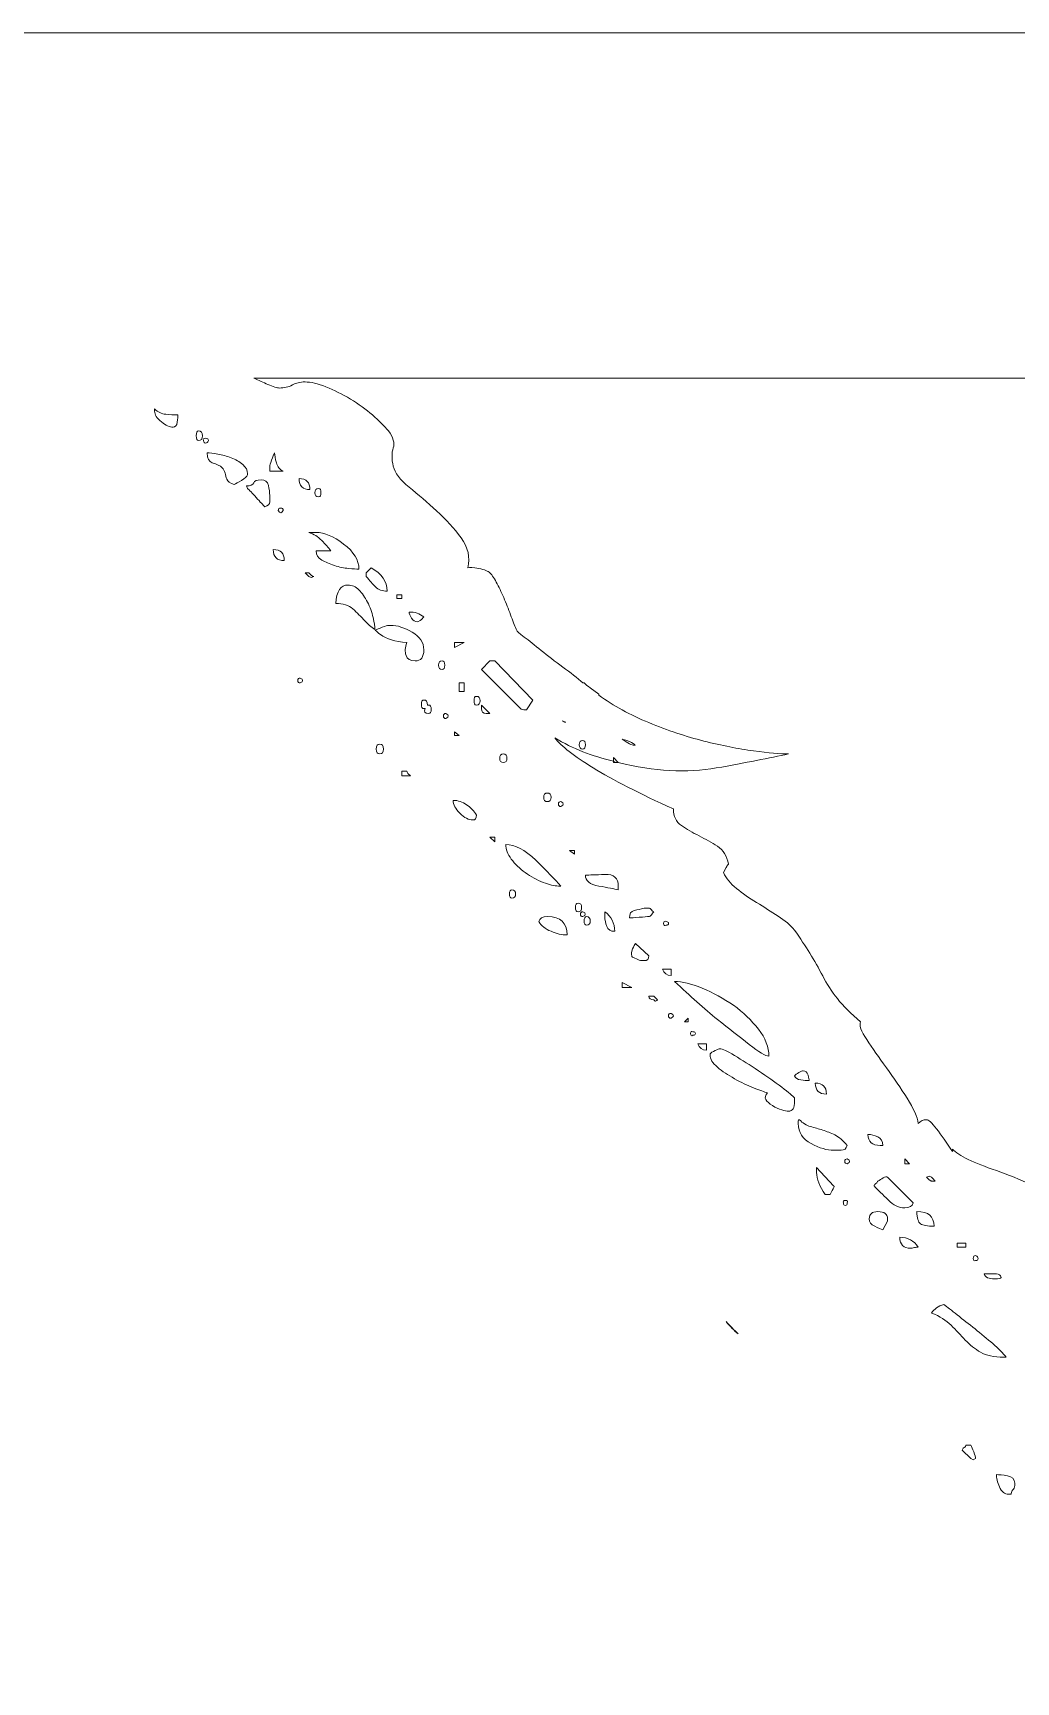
# Model space of a CAD drawing. Extents: x 915 to 2086, y -2344 to -655.
# Drawn here: x 1950.4 to 2021.1, y -773.9 to -655.3 of the extents above; entities that cross this region are included whole.
import ezdxf

# ---------------------------------------------------------------- set-up
doc = ezdxf.new("R2010")
doc.units = 0
doc.header["$MEASUREMENT"] = 0
doc.layers.add('Layer 1', color=7, linetype='Continuous')

# ---------------------------------------------------------------- blocks, each defined once
blk = doc.blocks.new('block 2')
at = {"layer": 'Layer 1', "true_color": 0xebe715}
h = blk.add_hatch(color=2, dxfattribs=at)
h.dxf.hatch_style = 2
edge = h.paths.add_edge_path()
edge.add_spline(control_points=[(1992.46, -707.78), (1992.29, -707.78), (1992.17, -707.75), (1992.11, -707.69), (1992.11, -707.69), (1992.11, -707.78), (1992.11, -707.78), (1992.11, -707.78), (1992.46, -707.78), (1992.46, -707.78)], knot_values=[0, 0, 0, 0, 1, 1, 1, 2, 2, 2, 3, 3, 3, 3], degree=3, periodic=1)
h = blk.add_hatch(color=2, dxfattribs=at)
h.dxf.hatch_style = 2
edge = h.paths.add_edge_path()
edge.add_spline(control_points=[(2001.09, -748.89), (2000.78, -748.62), (2000.51, -748.29), (2000.21, -748), (2000.51, -748.35), (2000.8, -748.66), (2001.09, -748.89)], knot_values=[0, 0, 0, 0, 1, 1, 1, 2, 2, 2, 2], degree=3, periodic=1)
at = {"layer": 'Layer 1', "lineweight": 0}
for points in [[(1976.53, -695.99), (1976.53, -695.72), (1976.88, -695.72), (1976.88, -695.99), (1976.53, -695.99)], [(1980.67, -699.51), (1980.67, -699.16), (1981.37, -699.16), (1980.67, -699.51)], [(1981.37, -702.06), (1981.37, -702.68), (1981.02, -702.68), (1981.02, -702.06), (1981.37, -702.06)], [(1981.02, -705.85), (1980.67, -705.85), (1980.67, -705.58), (1981.02, -705.85)], [(1983.57, -713.15), (1983.57, -713.5), (1983.22, -713.15), (1983.57, -713.15)], [(1989.3, -714.12), (1989.3, -714.38), (1988.94, -714.12), (1989.3, -714.12)], [(1993.43, -723.98), (1992.73, -723.98), (1992.73, -723.62), (1993.43, -723.98)], [(1997.48, -726.18), (1997.48, -726.44), (1997.22, -726.44), (1997.48, -726.18)], [(2013.06, -736.65), (2013.06, -736.3), (2013.41, -736.65), (2013.06, -736.65)], [(2016.84, -742.64), (2016.84, -742.37), (2017.46, -742.37), (2017.46, -742.64), (2016.84, -742.64)]]:
    blk.add_lwpolyline(points, dxfattribs=at)
for points, knots in [([(2085.86, -929.01), (2085.63, -928.87), (2085.41, -928.75), (2085.18, -928.61), (2085.18, -928.61), (2085.18, -716.49), (2085.18, -716.49), (2085.18, -682.75), (2057.73, -655.31), (2024, -655.31), (2024, -655.31), (976.9, -655.31), (976.9, -655.31), (943.16, -655.31), (915.72, -682.75), (915.72, -716.49), (915.72, -716.49), (915.72, -928.61), (915.72, -928.61), (915.49, -928.75), (915.27, -928.87), (915.04, -929.01), (915.04, -929.01), (915.28, -929.05), (915.72, -929.14), (915.72, -929.14), (915.72, -2282.96), (915.72, -2282.96), (915.72, -2316.7), (943.16, -2344.14), (976.9, -2344.14), (976.9, -2344.14), (2024, -2344.14), (2024, -2344.14), (2057.73, -2344.14), (2085.18, -2316.7), (2085.18, -2282.96), (2085.18, -2282.96), (2085.18, -929.14), (2085.18, -929.14), (2085.62, -929.05), (2085.86, -929.01), (2085.86, -929.01)], [0, 0, 0, 0, 1, 1, 1, 2, 2, 2, 3, 3, 3, 4, 4, 4, 5, 5, 5, 6, 6, 6, 7, 7, 7, 8, 8, 8, 9, 9, 9, 10, 10, 10, 11, 11, 11, 12, 12, 12, 13, 13, 13, 14, 14, 14, 14]), ([(2036.47, -682.38), (2036.41, -682.59), (2036.41, -682.75), (2036.47, -682.87), (2036.71, -683.46), (2037.04, -683.93), (2037.48, -684.28), (2037.92, -684.63), (2038.44, -684.69), (2039.02, -684.46), (2039.32, -684.34), (2039.54, -684.21), (2039.68, -684.06), (2039.75, -684), (2039.89, -683.94), (2039.98, -683.88), (2042.19, -684.97), (2044.28, -686.27), (2046.21, -687.77), (2046.37, -688.27), (2046.52, -688.78), (2046.64, -689.3), (2046.78, -689.94), (2046.89, -690.59), (2046.95, -691.24), (2047, -691.88), (2047.03, -692.41), (2047.03, -692.82), (2047.03, -693.29), (2046.92, -693.67), (2046.68, -693.96), (2046.45, -694.26), (2046.33, -694.7), (2046.33, -695.29), (2046.33, -696.11), (2046.49, -696.88), (2046.81, -697.62), (2047.14, -698.35), (2047.3, -699.07), (2047.3, -699.77), (2047.3, -700.24), (2047.24, -700.65), (2047.12, -701.01), (2047, -701.36), (2046.95, -701.77), (2046.95, -702.24), (2046.95, -702.24), (2046.95, -702.86), (2046.95, -702.86), (2046.95, -703.03), (2046.98, -703.18), (2047.03, -703.29), (2047.03, -703.35), (2047.09, -703.51), (2047.21, -703.78), (2047.33, -704.04), (2047.36, -704.21), (2047.3, -704.26), (2047.3, -704.32), (2047.21, -704.38), (2047.03, -704.44), (2046.86, -704.5), (2046.74, -704.56), (2046.68, -704.62), (2046.62, -704.67), (2046.55, -704.78), (2046.46, -704.92), (2046.37, -705.07), (2046.33, -705.17), (2046.33, -705.23), (2046.33, -705.64), (2046.39, -705.92), (2046.51, -706.07), (2046.62, -706.21), (2046.74, -706.33), (2046.86, -706.42), (2046.98, -706.51), (2047.09, -706.58), (2047.21, -706.64), (2047.33, -706.7), (2047.39, -706.84), (2047.39, -707.08), (2047.39, -707.14), (2047.37, -707.17), (2047.34, -707.17), (2047.31, -707.17), (2047.3, -707.2), (2047.3, -707.25), (2047.3, -707.25), (2047.3, -707.43), (2047.3, -707.43), (2047.3, -707.43), (2047.12, -707.78), (2047.12, -707.78), (2047.06, -707.9), (2047.03, -707.99), (2047.03, -708.05), (2047.03, -708.16), (2047.08, -708.44), (2047.17, -708.88), (2047.25, -709.32), (2047.3, -709.57), (2047.3, -709.63), (2047.3, -709.69), (2047.25, -709.81), (2047.17, -709.98), (2047.08, -710.16), (2047.03, -710.28), (2047.03, -710.34), (2047.03, -710.34), (2047.03, -710.6), (2047.03, -710.6), (2047.03, -710.72), (2047.06, -710.83), (2047.12, -710.95), (2047.18, -711.07), (2047.24, -711.16), (2047.3, -711.21), (2047.41, -711.51), (2047.5, -711.93), (2047.56, -712.49), (2047.62, -713.05), (2047.65, -713.39), (2047.65, -713.5), (2047.65, -713.56), (2047.55, -713.75), (2047.34, -714.08), (2047.14, -714.4), (2047.03, -714.62), (2047.03, -714.74), (2047.03, -714.8), (2047.08, -714.9), (2047.17, -715.05), (2047.25, -715.19), (2047.3, -715.3), (2047.3, -715.35), (2047.3, -715.35), (2047.3, -715.53), (2047.3, -715.53), (2047.3, -715.53), (2047.39, -715.71), (2047.39, -715.71), (2047.39, -716.11), (2047.21, -716.43), (2046.86, -716.63), (2046.51, -716.83), (2046.33, -717.17), (2046.33, -717.64), (2046.33, -717.82), (2046.43, -718.14), (2046.64, -718.61), (2046.84, -719.08), (2047.12, -719.62), (2047.47, -720.24), (2047.83, -720.85), (2048.22, -721.5), (2048.66, -722.17), (2049.1, -722.85), (2049.53, -723.54), (2049.94, -724.24), (2049.94, -724.24), (2049.76, -724.07), (2049.76, -724.07), (2048.41, -723.01), (2047.21, -721.63), (2046.15, -719.93), (2045.1, -718.23), (2044.22, -716.44), (2043.51, -714.56), (2042.81, -712.68), (2042.32, -710.82), (2042.06, -708.97), (2041.8, -707.12), (2041.81, -705.49), (2042.1, -704.09), (2041.75, -705.38), (2041.58, -706.98), (2041.58, -708.88), (2041.58, -710.79), (2041.75, -712.82), (2042.1, -714.96), (2042.46, -717.1), (2043, -719.29), (2043.73, -721.51), (2044.47, -723.74), (2045.39, -725.86), (2046.51, -727.85), (2046.62, -728.15), (2046.74, -728.41), (2046.86, -728.64), (2046.98, -728.88), (2047.03, -729.11), (2047.03, -729.35), (2047.03, -729.41), (2046.98, -729.57), (2046.86, -729.83), (2046.74, -730.09), (2046.68, -730.26), (2046.68, -730.32), (2046.68, -730.32), (2046.68, -730.58), (2046.68, -730.58), (2046.68, -730.58), (2047.3, -731.19), (2047.3, -731.19), (2047.3, -731.19), (2047.3, -731.55), (2047.3, -731.55), (2047.3, -731.67), (2047.21, -731.99), (2047.03, -732.52), (2046.86, -733.04), (2046.74, -733.37), (2046.68, -733.48), (2046.68, -733.48), (2046.68, -733.57), (2046.68, -733.57), (2046.68, -733.98), (2046.74, -734.37), (2046.86, -734.71), (2046.98, -735.07), (2047.03, -735.45), (2047.03, -735.86), (2047.03, -736.27), (2047.03, -736.85), (2047.03, -737.58), (2047.03, -738.31), (2046.8, -738.74), (2046.33, -738.85), (2046.33, -738.85), (2046.33, -740.26), (2046.33, -740.26), (2046.33, -740.67), (2046.33, -741.1), (2046.33, -741.54), (2046.33, -741.98), (2046.56, -742.34), (2047.03, -742.64), (2046.74, -742.7), (2046.61, -742.92), (2046.64, -743.3), (2046.67, -743.68), (2046.68, -743.9), (2046.68, -743.96), (2047.21, -744.49), (2047.69, -745.25), (2048.13, -746.25), (2048.57, -747.24), (2049, -748.24), (2049.41, -749.24), (2049.82, -750.24), (2050.17, -751.12), (2050.47, -751.88), (2050.76, -752.64), (2051.02, -753.08), (2051.26, -753.2), (2051.14, -753.32), (2050.91, -753.26), (2050.55, -753.03), (2049.97, -751.26), (2049.22, -749.75), (2048.31, -748.49), (2047.4, -747.23), (2046.45, -746.13), (2045.45, -745.19), (2044.45, -744.25), (2043.45, -743.46), (2042.46, -742.81), (2041.46, -742.17), (2040.58, -741.61), (2039.82, -741.14), (2040.23, -741.61), (2040.8, -742.32), (2041.53, -743.25), (2042.27, -744.19), (2042.99, -745.28), (2043.69, -746.51), (2044.39, -747.74), (2045.02, -749.05), (2045.58, -750.43), (2046.14, -751.8), (2046.51, -753.17), (2046.68, -754.52), (2046.45, -755.05), (2046.23, -755.58), (2046.02, -756.1), (2045.81, -756.63), (2045.71, -757.13), (2045.71, -757.6), (2045.71, -758.42), (2045.87, -759.23), (2046.2, -760.02), (2046.52, -760.81), (2046.68, -761.65), (2046.68, -762.53), (2046.68, -762.53), (2046.68, -763.59), (2046.68, -763.59), (2046.21, -763.82), (2045.98, -764.14), (2045.98, -764.55), (2045.98, -764.91), (2046.1, -765.16), (2046.33, -765.3), (2046.56, -765.45), (2046.68, -765.76), (2046.68, -766.22), (2046.68, -766.46), (2046.68, -766.86), (2046.68, -767.41), (2046.68, -767.97), (2046.67, -768.55), (2046.64, -769.13), (2046.61, -769.72), (2046.51, -770.23), (2046.33, -770.67), (2046.15, -771.11), (2045.89, -771.33), (2045.54, -771.33), (2045.54, -771.33), (2045.36, -771.33), (2045.36, -771.33), (2045.36, -771.33), (2045.19, -771.33), (2045.19, -771.33), (2045.13, -771.33), (2045.1, -771.3), (2045.1, -771.24), (2045.1, -771.24), (2043.16, -769.31), (2043.16, -769.31), (2043.04, -769.19), (2042.9, -768.85), (2042.72, -768.3), (2042.55, -767.74), (2042.4, -767.43), (2042.28, -767.37), (2041.87, -767.31), (2041.52, -767.05), (2041.22, -766.58), (2040.93, -766.11), (2040.68, -765.64), (2040.48, -765.17), (2040.27, -764.7), (2040.08, -764.26), (2039.9, -763.85), (2039.73, -763.44), (2039.55, -763.23), (2039.38, -763.23), (2039.02, -763.23), (2038.61, -763.35), (2038.14, -763.59), (2038.14, -763.59), (2038.06, -763.32), (2038.06, -763.32), (2038.06, -762.97), (2038.17, -762.79), (2038.41, -762.79), (2038.64, -762.79), (2038.76, -762.65), (2038.76, -762.35), (2038.76, -762), (2038.57, -761.58), (2038.19, -761.08), (2037.81, -760.58), (2037.38, -760.08), (2036.91, -759.58), (2036.44, -759.08), (2035.96, -758.61), (2035.46, -758.17), (2034.96, -757.73), (2034.59, -757.42), (2034.36, -757.25), (2034.24, -757.19), (2034.02, -757.23), (2033.7, -757.38), (2033.38, -757.53), (2033.16, -757.6), (2033.04, -757.6), (2033.04, -757.07), (2032.89, -756.59), (2032.6, -756.15), (2032.31, -755.71), (2031.98, -755.28), (2031.63, -754.87), (2031.28, -754.46), (2030.96, -754.02), (2030.66, -753.55), (2030.37, -753.08), (2030.22, -752.52), (2030.22, -751.88), (2030.22, -751.88), (2028.9, -751.53), (2028.9, -751.53), (2028.9, -751.53), (2029.87, -750.91), (2029.87, -750.91), (2029.87, -750.68), (2029.75, -750.56), (2029.52, -750.56), (2029.46, -750.62), (2029.37, -750.68), (2029.25, -750.74), (2029.25, -750.74), (2028.9, -750.91), (2028.9, -750.91), (2028.9, -750.91), (2028.46, -750.91), (2028.46, -750.91), (2028.34, -750.91), (2028.16, -750.82), (2027.89, -750.65), (2027.63, -750.47), (2027.36, -750.28), (2027.1, -750.08), (2026.83, -749.87), (2026.6, -749.65), (2026.39, -749.41), (2026.19, -749.18), (2026.09, -749), (2026.09, -748.89), (2026.09, -748.6), (2026.19, -748.3), (2026.39, -748.01), (2026.6, -747.71), (2026.7, -747.36), (2026.7, -746.95), (2026.7, -745.25), (2025.76, -744.46), (2023.88, -744.57), (2023.88, -744.57), (2023.88, -743.61), (2023.88, -743.61), (2023.88, -743.55), (2023.71, -743.36), (2023.36, -743.03), (2023.01, -742.71), (2022.68, -742.4), (2022.39, -742.11), (2023.33, -742.34), (2024.37, -742.68), (2025.51, -743.12), (2026.66, -743.56), (2027.83, -744.21), (2029.04, -745.06), (2030.24, -745.91), (2031.47, -746.98), (2032.73, -748.27), (2033.99, -749.56), (2035.24, -751.18), (2036.47, -753.11), (2035.12, -749.65), (2033.41, -746.86), (2031.32, -744.75), (2029.24, -742.64), (2027.19, -740.98), (2025.16, -739.78), (2023.14, -738.57), (2021.3, -737.7), (2019.66, -737.14), (2018.02, -736.58), (2016.96, -736.07), (2016.49, -735.6), (2016.49, -735.6), (2016.49, -735.77), (2016.49, -735.77), (2016.08, -735.13), (2015.7, -734.58), (2015.35, -734.14), (2015, -733.7), (2014.76, -733.48), (2014.64, -733.48), (2014.41, -733.48), (2014.2, -733.57), (2014.03, -733.75), (2013.97, -733.28), (2013.71, -732.68), (2013.24, -731.94), (2012.77, -731.21), (2012.27, -730.48), (2011.74, -729.74), (2011.21, -729.01), (2010.74, -728.33), (2010.33, -727.72), (2009.92, -727.1), (2009.77, -726.68), (2009.89, -726.44), (2009.19, -725.86), (2008.63, -725.3), (2008.22, -724.77), (2007.81, -724.24), (2007.45, -723.7), (2007.16, -723.14), (2006.87, -722.58), (2006.56, -722.04), (2006.24, -721.51), (2005.91, -720.99), (2005.55, -720.43), (2005.14, -719.84), (2004.84, -719.49), (2004.45, -719.15), (2003.95, -718.83), (2003.45, -718.51), (2002.94, -718.19), (2002.41, -717.86), (2001.88, -717.54), (2001.4, -717.2), (2000.96, -716.85), (2000.52, -716.5), (2000.21, -716.11), (2000.03, -715.71), (2000.03, -715.71), (2000.21, -715.35), (2000.21, -715.35), (2000.27, -715.24), (2000.33, -715.15), (2000.39, -715.09), (2000.27, -714.5), (2000, -714.08), (1999.59, -713.81), (1999.18, -713.55), (1998.74, -713.3), (1998.27, -713.06), (1997.8, -712.83), (1997.38, -712.58), (1997, -712.32), (1996.61, -712.05), (1996.42, -711.66), (1996.42, -711.13), (1993.96, -710.01), (1992.04, -709.03), (1990.66, -708.18), (1989.28, -707.33), (1988.36, -706.61), (1987.89, -706.02), (1989.18, -706.78), (1990.58, -707.34), (1992.11, -707.69), (1992.11, -707.69), (1992.11, -707.43), (1992.11, -707.43), (1992.11, -707.43), (1992.46, -707.78), (1992.46, -707.78), (1995.05, -708.43), (1997.39, -708.56), (1999.51, -708.18), (2001.62, -707.8), (2003.35, -707.46), (2004.7, -707.17), (2004.11, -707.17), (2003.27, -707.09), (2002.19, -706.95), (2001.1, -706.8), (1999.91, -706.57), (1998.62, -706.24), (1997.33, -705.92), (1996.01, -705.48), (1994.66, -704.92), (1993.31, -704.36), (1992.11, -703.71), (1991.06, -702.94), (1991.06, -702.94), (1991.06, -702.86), (1991.06, -702.86), (1991.06, -702.86), (1990.43, -702.42), (1990.43, -702.42), (1990.3, -702.3), (1990.09, -702.18), (1990, -702.06), (1990, -702.06), (1989.91, -702.06), (1989.91, -702.06), (1989.5, -701.71), (1989.02, -701.33), (1988.46, -700.92), (1987.9, -700.51), (1987.39, -700.11), (1986.92, -699.73), (1986.45, -699.35), (1986.04, -699.02), (1985.69, -698.76), (1985.33, -698.5), (1985.16, -698.34), (1985.16, -698.28), (1985.04, -698.04), (1984.91, -697.72), (1984.76, -697.31), (1984.61, -696.9), (1984.45, -696.49), (1984.28, -696.08), (1984.1, -695.67), (1983.93, -695.29), (1983.75, -694.93), (1983.57, -694.58), (1983.4, -694.32), (1983.22, -694.14), (1983.1, -694.02), (1982.84, -693.92), (1982.43, -693.83), (1982.02, -693.74), (1981.75, -693.73), (1981.64, -693.79), (1981.81, -693.03), (1981.65, -692.31), (1981.15, -691.63), (1980.65, -690.96), (1980.07, -690.31), (1979.39, -689.69), (1978.72, -689.08), (1978.06, -688.51), (1977.41, -687.98), (1976.77, -687.45), (1976.39, -686.95), (1976.27, -686.48), (1976.15, -685.96), (1976.15, -685.51), (1976.27, -685.16), (1976.39, -684.81), (1976.27, -684.4), (1975.92, -683.93), (1975.62, -683.58), (1975.24, -683.2), (1974.77, -682.78), (1974.3, -682.38), (1973.77, -681.99), (1973.19, -681.64), (1972.6, -681.29), (1972.01, -681), (1971.43, -680.76), (1970.84, -680.53), (1970.34, -680.41), (1969.93, -680.41), (1969.58, -680.41), (1969.27, -680.48), (1969.01, -680.63), (1968.74, -680.78), (1968.43, -680.85), (1968.08, -680.85), (1967.91, -680.85), (1967.63, -680.76), (1967.25, -680.59), (1966.94, -680.45), (1966.59, -680.29), (1966.24, -680.13), (1966.24, -680.13), (2024, -680.13), (2024, -680.13), (2028.38, -680.13), (2032.57, -680.95), (2036.47, -682.38)], [0, 0, 0, 0, 1, 1, 1, 2, 2, 2, 3, 3, 3, 4, 4, 4, 5, 5, 5, 6, 6, 6, 7, 7, 7, 8, 8, 8, 9, 9, 9, 10, 10, 10, 11, 11, 11, 12, 12, 12, 13, 13, 13, 14, 14, 14, 15, 15, 15, 16, 16, 16, 17, 17, 17, 18, 18, 18, 19, 19, 19, 20, 20, 20, 21, 21, 21, 22, 22, 22, 23, 23, 23, 24, 24, 24, 25, 25, 25, 26, 26, 26, 27, 27, 27, 28, 28, 28, 29, 29, 29, 30, 30, 30, 31, 31, 31, 32, 32, 32, 33, 33, 33, 34, 34, 34, 35, 35, 35, 36, 36, 36, 37, 37, 37, 38, 38, 38, 39, 39, 39, 40, 40, 40, 41, 41, 41, 42, 42, 42, 43, 43, 43, 44, 44, 44, 45, 45, 45, 46, 46, 46, 47, 47, 47, 48, 48, 48, 49, 49, 49, 50, 50, 50, 51, 51, 51, 52, 52, 52, 53, 53, 53, 54, 54, 54, 55, 55, 55, 56, 56, 56, 57, 57, 57, 58, 58, 58, 59, 59, 59, 60, 60, 60, 61, 61, 61, 62, 62, 62, 63, 63, 63, 64, 64, 64, 65, 65, 65, 66, 66, 66, 67, 67, 67, 68, 68, 68, 69, 69, 69, 70, 70, 70, 71, 71, 71, 72, 72, 72, 73, 73, 73, 74, 74, 74, 75, 75, 75, 76, 76, 76, 77, 77, 77, 78, 78, 78, 79, 79, 79, 80, 80, 80, 81, 81, 81, 82, 82, 82, 83, 83, 83, 84, 84, 84, 85, 85, 85, 86, 86, 86, 87, 87, 87, 88, 88, 88, 89, 89, 89, 90, 90, 90, 91, 91, 91, 92, 92, 92, 93, 93, 93, 94, 94, 94, 95, 95, 95, 96, 96, 96, 97, 97, 97, 98, 98, 98, 99, 99, 99, 100, 100, 100, 101, 101, 101, 102, 102, 102, 103, 103, 103, 104, 104, 104, 105, 105, 105, 106, 106, 106, 107, 107, 107, 108, 108, 108, 109, 109, 109, 110, 110, 110, 111, 111, 111, 112, 112, 112, 113, 113, 113, 114, 114, 114, 115, 115, 115, 116, 116, 116, 117, 117, 117, 118, 118, 118, 119, 119, 119, 120, 120, 120, 121, 121, 121, 122, 122, 122, 123, 123, 123, 124, 124, 124, 125, 125, 125, 126, 126, 126, 127, 127, 127, 128, 128, 128, 129, 129, 129, 130, 130, 130, 131, 131, 131, 132, 132, 132, 133, 133, 133, 134, 134, 134, 135, 135, 135, 136, 136, 136, 137, 137, 137, 138, 138, 138, 139, 139, 139, 140, 140, 140, 141, 141, 141, 142, 142, 142, 143, 143, 143, 144, 144, 144, 145, 145, 145, 146, 146, 146, 147, 147, 147, 148, 148, 148, 149, 149, 149, 150, 150, 150, 151, 151, 151, 152, 152, 152, 153, 153, 153, 154, 154, 154, 155, 155, 155, 156, 156, 156, 157, 157, 157, 158, 158, 158, 159, 159, 159, 160, 160, 160, 161, 161, 161, 162, 162, 162, 163, 163, 163, 164, 164, 164, 165, 165, 165, 166, 166, 166, 167, 167, 167, 168, 168, 168, 169, 169, 169, 170, 170, 170, 171, 171, 171, 172, 172, 172, 173, 173, 173, 174, 174, 174, 175, 175, 175, 176, 176, 176, 177, 177, 177, 178, 178, 178, 179, 179, 179, 180, 180, 180, 181, 181, 181, 182, 182, 182, 183, 183, 183, 184, 184, 184, 185, 185, 185, 186, 186, 186, 187, 187, 187, 188, 188, 188, 189, 189, 189, 190, 190, 190, 191, 191, 191, 192, 192, 192, 193, 193, 193, 194, 194, 194, 195, 195, 195, 196, 196, 196, 197, 197, 197, 198, 198, 198, 199, 199, 199, 200, 200, 200, 201, 201, 201, 202, 202, 202, 203, 203, 203, 204, 204, 204, 205, 205, 205, 206, 206, 206, 207, 207, 207, 208, 208, 208, 209, 209, 209, 210, 210, 210, 211, 211, 211, 212, 212, 212, 213, 213, 213, 214, 214, 214, 215, 215, 215, 216, 216, 216, 217, 217, 217, 217]), ([(1960.78, -682.78), (1960.78, -682.9), (1960.76, -683.08), (1960.73, -683.31), (1960.7, -683.55), (1960.6, -683.67), (1960.43, -683.67), (1960.19, -683.67), (1959.91, -683.54), (1959.59, -683.27), (1959.27, -683.01), (1959.1, -682.76), (1959.1, -682.52), (1959.1, -682.52), (1959.1, -682.35), (1959.1, -682.35), (1959.34, -682.58), (1959.6, -682.71), (1959.9, -682.74), (1960.19, -682.77), (1960.48, -682.78), (1960.78, -682.78)], [0, 0, 0, 0, 1, 1, 1, 2, 2, 2, 3, 3, 3, 4, 4, 4, 5, 5, 5, 6, 6, 6, 7, 7, 7, 7]), ([(1962.54, -684.28), (1962.54, -684.52), (1962.45, -684.63), (1962.27, -684.63), (1962.16, -684.63), (1962.1, -684.52), (1962.1, -684.28), (1962.1, -684.05), (1962.16, -683.93), (1962.27, -683.93), (1962.45, -683.93), (1962.54, -684.05), (1962.54, -684.28)], [0, 0, 0, 0, 1, 1, 1, 2, 2, 2, 3, 3, 3, 4, 4, 4, 4]), ([(1962.76, -684.46), (1962.9, -684.46), (1962.98, -684.52), (1962.98, -684.63), (1962.92, -684.75), (1962.85, -684.81), (1962.76, -684.81), (1962.67, -684.81), (1962.63, -684.75), (1962.63, -684.63), (1962.57, -684.52), (1962.61, -684.46), (1962.76, -684.46)], [0, 0, 0, 0, 1, 1, 1, 2, 2, 2, 3, 3, 3, 4, 4, 4, 4]), ([(1963.64, -685.6), (1963.96, -685.66), (1964.28, -685.75), (1964.61, -685.87), (1964.93, -685.98), (1965.21, -686.15), (1965.44, -686.35), (1965.68, -686.56), (1965.79, -686.78), (1965.79, -687.01), (1965.79, -687.01), (1965.79, -687.1), (1965.79, -687.1), (1965.73, -687.22), (1965.59, -687.35), (1965.35, -687.49), (1965.12, -687.64), (1964.94, -687.74), (1964.83, -687.8), (1964.53, -687.69), (1964.36, -687.55), (1964.3, -687.41), (1964.24, -687.26), (1964.19, -687.11), (1964.17, -686.97), (1964.14, -686.82), (1964.06, -686.69), (1963.95, -686.57), (1963.83, -686.45), (1963.59, -686.34), (1963.24, -686.22), (1963.01, -686.16), (1962.89, -685.93), (1962.89, -685.51), (1963.07, -685.51), (1963.31, -685.55), (1963.64, -685.6)], [0, 0, 0, 0, 1, 1, 1, 2, 2, 2, 3, 3, 3, 4, 4, 4, 5, 5, 5, 6, 6, 6, 7, 7, 7, 8, 8, 8, 9, 9, 9, 10, 10, 10, 11, 11, 11, 12, 12, 12, 12]), ([(1967.38, -686.83), (1967.38, -686.83), (1967.38, -686.48), (1967.38, -686.48), (1967.38, -686.42), (1967.42, -686.28), (1967.51, -686.04), (1967.6, -685.81), (1967.67, -685.63), (1967.73, -685.51), (1967.73, -685.69), (1967.78, -685.93), (1967.86, -686.22), (1967.95, -686.51), (1968.11, -686.72), (1968.35, -686.83), (1968.35, -686.83), (1967.38, -686.83), (1967.38, -686.83)], [0, 0, 0, 0, 1, 1, 1, 2, 2, 2, 3, 3, 3, 4, 4, 4, 5, 5, 5, 6, 6, 6, 6]), ([(1966.23, -687.67), (1966.29, -687.53), (1966.47, -687.45), (1966.76, -687.45), (1967.06, -687.45), (1967.23, -687.58), (1967.29, -687.85), (1967.35, -688.11), (1967.38, -688.36), (1967.38, -688.59), (1967.38, -688.71), (1967.38, -688.86), (1967.38, -689.04), (1967.38, -689.21), (1967.26, -689.33), (1967.03, -689.39), (1966.91, -689.27), (1966.7, -689.05), (1966.41, -688.73), (1966.12, -688.41), (1965.91, -688.18), (1965.79, -688.07), (1965.79, -688.07), (1965.71, -687.89), (1965.71, -687.89), (1966, -687.89), (1966.18, -687.82), (1966.23, -687.67)], [0, 0, 0, 0, 1, 1, 1, 2, 2, 2, 3, 3, 3, 4, 4, 4, 5, 5, 5, 6, 6, 6, 7, 7, 7, 8, 8, 8, 9, 9, 9, 9]), ([(1969.49, -687.36), (1970.02, -687.36), (1970.28, -687.63), (1970.28, -688.16), (1969.76, -688.16), (1969.49, -687.89), (1969.49, -687.36)], [0, 0, 0, 0, 1, 1, 1, 2, 2, 2, 2]), ([(1970.64, -688.38), (1970.64, -688.17), (1970.72, -688.07), (1970.9, -688.07), (1971.02, -688.07), (1971.07, -688.17), (1971.07, -688.38), (1971.07, -688.58), (1971.02, -688.68), (1970.9, -688.68), (1970.72, -688.68), (1970.64, -688.58), (1970.64, -688.38)], [0, 0, 0, 0, 1, 1, 1, 2, 2, 2, 3, 3, 3, 4, 4, 4, 4]), ([(1968.35, -689.65), (1968.23, -689.89), (1968.11, -689.89), (1968, -689.65), (1968, -689.54), (1968.05, -689.48), (1968.17, -689.48), (1968.29, -689.48), (1968.35, -689.54), (1968.35, -689.65)], [0, 0, 0, 0, 1, 1, 1, 2, 2, 2, 3, 3, 3, 3]), ([(1971.12, -691.81), (1970.85, -691.54), (1970.55, -691.35), (1970.19, -691.24), (1970.19, -691.24), (1970.72, -691.24), (1970.72, -691.24), (1971.31, -691.24), (1971.97, -691.51), (1972.7, -692.07), (1973.44, -692.63), (1973.8, -693.23), (1973.8, -693.87), (1973.63, -693.87), (1973.38, -693.86), (1973.06, -693.83), (1972.73, -693.8), (1972.4, -693.73), (1972.04, -693.61), (1971.69, -693.49), (1971.38, -693.36), (1971.12, -693.22), (1970.85, -693.07), (1970.72, -692.85), (1970.72, -692.56), (1970.72, -692.56), (1971.78, -692.56), (1971.78, -692.56), (1971.6, -692.32), (1971.38, -692.07), (1971.12, -691.81)], [0, 0, 0, 0, 1, 1, 1, 2, 2, 2, 3, 3, 3, 4, 4, 4, 5, 5, 5, 6, 6, 6, 7, 7, 7, 8, 8, 8, 9, 9, 9, 10, 10, 10, 10]), ([(1968.43, -693.26), (1967.91, -693.26), (1967.64, -693), (1967.64, -692.47), (1968.17, -692.47), (1968.43, -692.73), (1968.43, -693.26)], [0, 0, 0, 0, 1, 1, 1, 2, 2, 2, 2]), ([(1974.33, -694.4), (1974.33, -694.4), (1974.33, -694.14), (1974.33, -694.14), (1974.33, -694.14), (1974.68, -693.79), (1974.68, -693.79), (1975.45, -694.2), (1975.83, -694.76), (1975.83, -695.46), (1975.48, -695.46), (1975.2, -695.36), (1974.99, -695.15), (1974.79, -694.95), (1974.56, -694.7), (1974.33, -694.4)], [0, 0, 0, 0, 1, 1, 1, 2, 2, 2, 3, 3, 3, 4, 4, 4, 5, 5, 5, 5]), ([(1970.19, -694.14), (1970.19, -694.14), (1970.37, -694.32), (1970.37, -694.32), (1970.43, -694.38), (1970.49, -694.4), (1970.55, -694.4), (1970.55, -694.4), (1970.37, -694.49), (1970.37, -694.49), (1970.37, -694.49), (1970.19, -694.4), (1970.19, -694.4), (1970.19, -694.4), (1969.93, -694.14), (1969.93, -694.14), (1969.93, -694.14), (1970.19, -694.14), (1970.19, -694.14)], [0, 0, 0, 0, 1, 1, 1, 2, 2, 2, 3, 3, 3, 4, 4, 4, 5, 5, 5, 6, 6, 6, 6]), ([(1973.01, -695.02), (1973.3, -695.02), (1973.57, -695.14), (1973.8, -695.37), (1974.04, -695.61), (1974.24, -695.9), (1974.42, -696.25), (1974.6, -696.6), (1974.73, -696.97), (1974.82, -697.35), (1974.9, -697.72), (1974.94, -698), (1974.94, -698.23), (1974.7, -698.03), (1974.43, -697.82), (1974.24, -697.62), (1973.95, -697.3), (1973.66, -697), (1973.36, -696.74), (1973.07, -696.47), (1972.66, -696.34), (1972.13, -696.34), (1972.19, -695.46), (1972.48, -695.02), (1973.01, -695.02)], [0, 0, 0, 0, 1, 1, 1, 2, 2, 2, 3, 3, 3, 4, 4, 4, 5, 5, 5, 6, 6, 6, 7, 7, 7, 8, 8, 8, 8]), ([(1977.41, -696.96), (1977.82, -696.96), (1978.17, -697.07), (1978.47, -697.31), (1978.47, -697.31), (1978.29, -697.49), (1978.29, -697.49), (1978.29, -697.49), (1978.21, -697.57), (1978.21, -697.57), (1978.21, -697.57), (1978.03, -697.66), (1978.03, -697.66), (1977.85, -697.66), (1977.7, -697.57), (1977.59, -697.4), (1977.47, -697.22), (1977.41, -697.07), (1977.41, -696.96)], [0, 0, 0, 0, 1, 1, 1, 2, 2, 2, 3, 3, 3, 4, 4, 4, 5, 5, 5, 6, 6, 6, 6]), ([(1977.19, -700.08), (1977.1, -699.82), (1977.12, -699.51), (1977.24, -699.16), (1976.41, -699.1), (1975.78, -698.91), (1975.34, -698.58), (1975.2, -698.48), (1975.11, -698.37), (1974.98, -698.26), (1975.1, -698.21), (1975.26, -698.14), (1975.48, -698.06), (1975.71, -697.97), (1975.86, -697.92), (1975.92, -697.92), (1975.92, -697.92), (1976.09, -697.92), (1976.09, -697.92), (1976.56, -697.92), (1977.07, -698.09), (1977.63, -698.41), (1978.19, -698.73), (1978.47, -699.16), (1978.47, -699.68), (1978.47, -700.21), (1978.26, -700.48), (1977.85, -700.48), (1977.5, -700.48), (1977.28, -700.34), (1977.19, -700.08)], [0, 0, 0, 0, 1, 1, 1, 2, 2, 2, 3, 3, 3, 4, 4, 4, 5, 5, 5, 6, 6, 6, 7, 7, 7, 8, 8, 8, 9, 9, 9, 10, 10, 10, 10]), ([(1979.79, -701.1), (1979.61, -701.1), (1979.52, -700.99), (1979.52, -700.78), (1979.52, -700.58), (1979.61, -700.48), (1979.79, -700.48), (1979.91, -700.48), (1979.97, -700.58), (1979.97, -700.78), (1979.97, -700.99), (1979.91, -701.1), (1979.79, -701.1)], [0, 0, 0, 0, 1, 1, 1, 2, 2, 2, 3, 3, 3, 4, 4, 4, 4]), ([(1982.61, -701.1), (1982.61, -701.1), (1983.22, -700.48), (1983.22, -700.48), (1983.22, -700.48), (1983.57, -700.48), (1983.57, -700.48), (1983.57, -700.48), (1986.3, -703.29), (1986.3, -703.29), (1986.3, -703.29), (1985.86, -704), (1985.86, -704), (1985.86, -704), (1985.77, -704), (1985.77, -704), (1985.6, -704), (1985.48, -703.97), (1985.42, -703.91), (1985.42, -703.91), (1982.61, -701.1), (1982.61, -701.1)], [0, 0, 0, 0, 1, 1, 1, 2, 2, 2, 3, 3, 3, 4, 4, 4, 5, 5, 5, 6, 6, 6, 7, 7, 7, 7]), ([(1969.58, -702.06), (1969.46, -702.06), (1969.4, -702.01), (1969.4, -701.89), (1969.4, -701.77), (1969.46, -701.71), (1969.58, -701.71), (1969.81, -701.83), (1969.81, -701.95), (1969.58, -702.06)], [0, 0, 0, 0, 1, 1, 1, 2, 2, 2, 3, 3, 3, 3]), ([(1978.47, -703.91), (1978.35, -703.91), (1978.29, -703.81), (1978.29, -703.6), (1978.29, -703.4), (1978.35, -703.29), (1978.47, -703.29), (1978.64, -703.29), (1978.73, -703.41), (1978.73, -703.65), (1978.73, -703.65), (1978.82, -703.65), (1978.82, -703.65), (1978.94, -703.65), (1979, -703.75), (1979, -703.96), (1979, -704.16), (1978.94, -704.26), (1978.82, -704.26), (1978.53, -704.26), (1978.44, -704.15), (1978.56, -703.91), (1978.56, -703.91), (1978.47, -703.91), (1978.47, -703.91)], [0, 0, 0, 0, 1, 1, 1, 2, 2, 2, 3, 3, 3, 4, 4, 4, 5, 5, 5, 6, 6, 6, 7, 7, 7, 8, 8, 8, 8]), ([(1982.08, -703.34), (1982.08, -703.13), (1982.13, -703.03), (1982.25, -703.03), (1982.43, -703.03), (1982.52, -703.13), (1982.52, -703.34), (1982.52, -703.54), (1982.43, -703.65), (1982.25, -703.65), (1982.13, -703.65), (1982.08, -703.54), (1982.08, -703.34)], [0, 0, 0, 0, 1, 1, 1, 2, 2, 2, 3, 3, 3, 4, 4, 4, 4]), ([(1980.05, -704.26), (1980.29, -704.38), (1980.29, -704.5), (1980.05, -704.62), (1979.93, -704.62), (1979.88, -704.56), (1979.88, -704.44), (1979.88, -704.32), (1979.93, -704.26), (1980.05, -704.26)], [0, 0, 0, 0, 1, 1, 1, 2, 2, 2, 3, 3, 3, 3]), ([(1982.96, -704.26), (1982.72, -704.26), (1982.61, -704.15), (1982.61, -703.91), (1982.61, -703.91), (1982.61, -703.65), (1982.61, -703.65), (1982.61, -703.65), (1983.22, -704.26), (1983.22, -704.26), (1983.22, -704.26), (1982.96, -704.26), (1982.96, -704.26)], [0, 0, 0, 0, 1, 1, 1, 2, 2, 2, 3, 3, 3, 4, 4, 4, 4]), ([(1988.41, -704.79), (1988.47, -704.79), (1988.52, -704.81), (1988.55, -704.83), (1988.58, -704.87), (1988.62, -704.88), (1988.68, -704.88), (1988.68, -704.88), (1988.59, -704.88), (1988.59, -704.88), (1988.59, -704.88), (1988.41, -704.79), (1988.41, -704.79)], [0, 0, 0, 0, 1, 1, 1, 2, 2, 2, 3, 3, 3, 4, 4, 4, 4]), ([(1975.56, -706.82), (1975.56, -707.05), (1975.48, -707.17), (1975.3, -707.17), (1975.12, -707.17), (1975.04, -707.05), (1975.04, -706.82), (1975.04, -706.58), (1975.12, -706.46), (1975.3, -706.46), (1975.48, -706.46), (1975.56, -706.58), (1975.56, -706.82)], [0, 0, 0, 0, 1, 1, 1, 2, 2, 2, 3, 3, 3, 4, 4, 4, 4]), ([(1989.65, -706.51), (1989.65, -706.3), (1989.73, -706.2), (1989.91, -706.2), (1990.03, -706.2), (1990.09, -706.3), (1990.09, -706.51), (1990.09, -706.71), (1990.03, -706.82), (1989.91, -706.82), (1989.73, -706.82), (1989.65, -706.71), (1989.65, -706.51)], [0, 0, 0, 0, 1, 1, 1, 2, 2, 2, 3, 3, 3, 4, 4, 4, 4]), ([(1992.73, -706.11), (1992.79, -706.11), (1992.84, -706.13), (1992.9, -706.15), (1992.96, -706.19), (1993.02, -706.2), (1993.08, -706.2), (1993.61, -706.44), (1993.78, -706.55), (1993.61, -706.55), (1993.43, -706.55), (1993.14, -706.4), (1992.73, -706.11)], [0, 0, 0, 0, 1, 1, 1, 2, 2, 2, 3, 3, 3, 4, 4, 4, 4]), ([(1984.19, -707.17), (1984.37, -707.17), (1984.45, -707.27), (1984.45, -707.48), (1984.45, -707.68), (1984.37, -707.78), (1984.19, -707.78), (1984.01, -707.78), (1983.93, -707.68), (1983.93, -707.48), (1983.93, -707.27), (1984.01, -707.17), (1984.19, -707.17)], [0, 0, 0, 0, 1, 1, 1, 2, 2, 2, 3, 3, 3, 4, 4, 4, 4]), ([(1992.46, -707.78), (1992.29, -707.78), (1992.17, -707.75), (1992.11, -707.69), (1992.11, -707.69), (1992.11, -707.78), (1992.11, -707.78), (1992.11, -707.78), (1992.46, -707.78), (1992.46, -707.78)], [0, 0, 0, 0, 1, 1, 1, 2, 2, 2, 3, 3, 3, 3]), ([(1977.5, -708.75), (1977.5, -708.75), (1976.88, -708.75), (1976.88, -708.75), (1976.88, -708.75), (1976.88, -708.4), (1976.88, -708.4), (1976.88, -708.4), (1977.24, -708.4), (1977.24, -708.4), (1977.24, -708.46), (1977.27, -708.52), (1977.32, -708.58), (1977.32, -708.58), (1977.5, -708.75), (1977.5, -708.75)], [0, 0, 0, 0, 1, 1, 1, 2, 2, 2, 3, 3, 3, 4, 4, 4, 5, 5, 5, 5]), ([(1981.55, -710.82), (1981.84, -711.02), (1982.08, -711.27), (1982.25, -711.57), (1982.25, -711.8), (1982.17, -711.92), (1981.99, -711.92), (1981.7, -711.92), (1981.39, -711.76), (1981.06, -711.44), (1980.74, -711.11), (1980.58, -710.81), (1980.58, -710.51), (1980.93, -710.51), (1981.25, -710.62), (1981.55, -710.82)], [0, 0, 0, 0, 1, 1, 1, 2, 2, 2, 3, 3, 3, 4, 4, 4, 5, 5, 5, 5]), ([(1987.09, -710.29), (1987.09, -710.09), (1987.18, -709.98), (1987.36, -709.98), (1987.53, -709.98), (1987.62, -710.09), (1987.62, -710.29), (1987.62, -710.5), (1987.53, -710.6), (1987.36, -710.6), (1987.18, -710.6), (1987.09, -710.5), (1987.09, -710.29)], [0, 0, 0, 0, 1, 1, 1, 2, 2, 2, 3, 3, 3, 4, 4, 4, 4]), ([(1988.15, -710.77), (1988.15, -710.66), (1988.21, -710.6), (1988.33, -710.6), (1988.56, -710.72), (1988.56, -710.83), (1988.33, -710.95), (1988.21, -710.95), (1988.15, -710.89), (1988.15, -710.77)], [0, 0, 0, 0, 1, 1, 1, 2, 2, 2, 3, 3, 3, 3]), ([(1984.76, -714.74), (1984.5, -714.38), (1984.37, -714.03), (1984.37, -713.68), (1985.01, -713.68), (1985.73, -714.06), (1986.52, -714.82), (1987.31, -715.59), (1987.91, -716.2), (1988.33, -716.67), (1988.33, -716.67), (1988.15, -716.67), (1988.15, -716.67), (1987.86, -716.67), (1987.49, -716.58), (1987.05, -716.41), (1986.61, -716.23), (1986.18, -716), (1985.77, -715.71), (1985.36, -715.41), (1985.03, -715.09), (1984.76, -714.74)], [0, 0, 0, 0, 1, 1, 1, 2, 2, 2, 3, 3, 3, 4, 4, 4, 5, 5, 5, 6, 6, 6, 7, 7, 7, 7]), ([(1991.06, -716.67), (1990.41, -716.56), (1990.09, -716.29), (1990.09, -715.88), (1990.38, -715.88), (1990.85, -715.87), (1991.49, -715.84), (1992.14, -715.81), (1992.46, -716.09), (1992.46, -716.67), (1992.46, -716.67), (1992.46, -716.94), (1992.46, -716.94), (1992.17, -716.88), (1991.7, -716.79), (1991.06, -716.67)], [0, 0, 0, 0, 1, 1, 1, 2, 2, 2, 3, 3, 3, 4, 4, 4, 5, 5, 5, 5]), ([(1985.07, -717.24), (1985.07, -717.45), (1984.98, -717.55), (1984.8, -717.55), (1984.69, -717.55), (1984.63, -717.45), (1984.63, -717.24), (1984.63, -717.04), (1984.69, -716.94), (1984.8, -716.94), (1984.98, -716.94), (1985.07, -717.04), (1985.07, -717.24)], [0, 0, 0, 0, 1, 1, 1, 2, 2, 2, 3, 3, 3, 4, 4, 4, 4]), ([(1989.56, -718.52), (1989.44, -718.52), (1989.38, -718.42), (1989.38, -718.21), (1989.38, -718.01), (1989.44, -717.91), (1989.56, -717.91), (1989.73, -717.91), (1989.82, -718.01), (1989.82, -718.21), (1989.82, -718.42), (1989.73, -718.52), (1989.56, -718.52)], [0, 0, 0, 0, 1, 1, 1, 2, 2, 2, 3, 3, 3, 4, 4, 4, 4]), ([(1989.91, -718.52), (1990.14, -718.64), (1990.14, -718.76), (1989.91, -718.87), (1989.79, -718.87), (1989.73, -718.82), (1989.73, -718.7), (1989.73, -718.58), (1989.79, -718.52), (1989.91, -718.52)], [0, 0, 0, 0, 1, 1, 1, 2, 2, 2, 3, 3, 3, 3]), ([(1992.2, -719.93), (1991.91, -719.93), (1991.72, -719.81), (1991.63, -719.58), (1991.54, -719.34), (1991.49, -719.11), (1991.49, -718.87), (1991.49, -718.87), (1991.49, -718.52), (1991.49, -718.52), (1991.96, -718.87), (1992.2, -719.34), (1992.2, -719.93)], [0, 0, 0, 0, 1, 1, 1, 2, 2, 2, 3, 3, 3, 4, 4, 4, 4]), ([(1993.26, -718.96), (1993.26, -718.67), (1993.37, -718.49), (1993.61, -718.43), (1993.84, -718.38), (1994.08, -718.32), (1994.31, -718.26), (1994.31, -718.26), (1994.66, -718.26), (1994.66, -718.26), (1994.72, -718.26), (1994.78, -718.3), (1994.84, -718.39), (1994.9, -718.48), (1994.96, -718.52), (1995.02, -718.52), (1994.96, -718.58), (1994.9, -718.65), (1994.84, -718.74), (1994.78, -718.83), (1994.72, -718.87), (1994.66, -718.87), (1994.55, -718.87), (1994.31, -718.89), (1993.96, -718.92), (1993.61, -718.95), (1993.37, -718.96), (1993.26, -718.96)], [0, 0, 0, 0, 1, 1, 1, 2, 2, 2, 3, 3, 3, 4, 4, 4, 5, 5, 5, 6, 6, 6, 7, 7, 7, 8, 8, 8, 9, 9, 9, 9]), ([(1987.36, -718.87), (1988.3, -718.87), (1988.77, -719.31), (1988.77, -720.19), (1988.41, -720.19), (1988.03, -720.1), (1987.62, -719.93), (1987.21, -719.76), (1986.92, -719.52), (1986.74, -719.23), (1986.8, -718.99), (1987.01, -718.87), (1987.36, -718.87)], [0, 0, 0, 0, 1, 1, 1, 2, 2, 2, 3, 3, 3, 4, 4, 4, 4]), ([(1990.18, -718.87), (1990.35, -718.87), (1990.44, -718.98), (1990.44, -719.18), (1990.44, -719.39), (1990.35, -719.49), (1990.18, -719.49), (1990.06, -719.49), (1990, -719.39), (1990, -719.18), (1990, -718.98), (1990.06, -718.87), (1990.18, -718.87)], [0, 0, 0, 0, 1, 1, 1, 2, 2, 2, 3, 3, 3, 4, 4, 4, 4]), ([(1995.72, -719.36), (1995.72, -719.21), (1995.78, -719.17), (1995.9, -719.23), (1996.01, -719.23), (1996.07, -719.27), (1996.07, -719.36), (1996.07, -719.44), (1996.01, -719.49), (1995.9, -719.49), (1995.78, -719.55), (1995.72, -719.5), (1995.72, -719.36)], [0, 0, 0, 0, 1, 1, 1, 2, 2, 2, 3, 3, 3, 4, 4, 4, 4]), ([(1993.48, -721.2), (1993.56, -721), (1993.64, -720.87), (1993.7, -720.81), (1993.7, -720.81), (1994.66, -721.69), (1994.66, -721.69), (1994.66, -721.92), (1994.55, -722.04), (1994.31, -722.04), (1994.31, -722.04), (1994.05, -722.04), (1994.05, -722.04), (1993.93, -721.98), (1993.8, -721.92), (1993.65, -721.86), (1993.5, -721.81), (1993.43, -721.75), (1993.43, -721.69), (1993.37, -721.57), (1993.39, -721.41), (1993.48, -721.2)], [0, 0, 0, 0, 1, 1, 1, 2, 2, 2, 3, 3, 3, 4, 4, 4, 5, 5, 5, 6, 6, 6, 7, 7, 7, 7]), ([(1996.25, -722.66), (1996.25, -722.66), (1996.25, -723.1), (1996.25, -723.1), (1995.95, -723.1), (1995.75, -722.95), (1995.63, -722.66), (1995.63, -722.66), (1996.25, -722.66), (1996.25, -722.66)], [0, 0, 0, 0, 1, 1, 1, 2, 2, 2, 3, 3, 3, 3]), ([(1996.51, -723.54), (1997.04, -723.54), (1997.7, -723.7), (1998.49, -724.02), (1999.29, -724.34), (2000.03, -724.76), (2000.74, -725.25), (2001.44, -725.76), (2002.04, -726.33), (2002.54, -726.97), (2003.04, -727.62), (2003.29, -728.26), (2003.29, -728.91), (2003.05, -728.91), (2002.58, -728.63), (2001.88, -728.07), (2001.18, -727.52), (2000.41, -726.91), (1999.59, -726.27), (1998.65, -725.5), (1997.63, -724.59), (1996.51, -723.54)], [0, 0, 0, 0, 1, 1, 1, 2, 2, 2, 3, 3, 3, 4, 4, 4, 5, 5, 5, 6, 6, 6, 7, 7, 7, 7]), ([(1995.02, -724.59), (1995.02, -724.59), (1995.28, -724.86), (1995.28, -724.86), (1995.22, -724.92), (1995.16, -724.95), (1995.1, -724.95), (1995.1, -724.95), (1995.02, -724.86), (1995.02, -724.86), (1994.78, -724.86), (1994.66, -724.77), (1994.66, -724.59), (1994.66, -724.59), (1995.02, -724.59), (1995.02, -724.59)], [0, 0, 0, 0, 1, 1, 1, 2, 2, 2, 3, 3, 3, 4, 4, 4, 5, 5, 5, 5]), ([(1996.25, -725.83), (1996.48, -725.95), (1996.48, -726.06), (1996.25, -726.18), (1996.13, -726.18), (1996.07, -726.12), (1996.07, -726), (1996.07, -725.89), (1996.13, -725.83), (1996.25, -725.83)], [0, 0, 0, 0, 1, 1, 1, 2, 2, 2, 3, 3, 3, 3]), ([(1998.01, -727.28), (1998.01, -727.37), (1997.95, -727.41), (1997.83, -727.41), (1997.71, -727.47), (1997.66, -727.43), (1997.66, -727.28), (1997.66, -727.13), (1997.71, -727.09), (1997.83, -727.15), (1997.95, -727.15), (1998.01, -727.19), (1998.01, -727.28)], [0, 0, 0, 0, 1, 1, 1, 2, 2, 2, 3, 3, 3, 4, 4, 4, 4]), ([(1998.8, -728.03), (1998.8, -728.03), (1998.8, -728.47), (1998.8, -728.47), (1998.51, -728.47), (1998.3, -728.32), (1998.18, -728.03), (1998.18, -728.03), (1998.8, -728.03), (1998.8, -728.03)], [0, 0, 0, 0, 1, 1, 1, 2, 2, 2, 3, 3, 3, 3]), ([(2002.19, -731.19), (2001.75, -731.02), (2001.29, -730.8), (2000.82, -730.53), (2000.35, -730.27), (1999.94, -730), (1999.59, -729.7), (1999.24, -729.41), (1999.06, -729.11), (1999.06, -728.82), (1999.06, -728.82), (1999.06, -728.73), (1999.06, -728.73), (1999.12, -728.67), (1999.24, -728.6), (1999.42, -728.51), (1999.59, -728.42), (1999.71, -728.38), (1999.77, -728.38), (1999.94, -728.38), (2000.3, -728.54), (2000.82, -728.86), (2001.35, -729.19), (2001.93, -729.55), (2002.54, -729.96), (2003.16, -730.38), (2003.71, -730.77), (2004.21, -731.15), (2004.71, -731.53), (2005.02, -731.78), (2005.14, -731.9), (2005.14, -731.9), (2005.14, -732.16), (2005.14, -732.16), (2005.14, -732.63), (2004.99, -732.87), (2004.7, -732.87), (2004.58, -732.87), (2004.42, -732.84), (2004.21, -732.78), (2004.01, -732.72), (2003.79, -732.62), (2003.55, -732.47), (2003.32, -732.33), (2003.16, -732.18), (2003.07, -732.03), (2002.98, -731.89), (2003.03, -731.72), (2003.2, -731.55), (2002.97, -731.49), (2002.63, -731.37), (2002.19, -731.19)], [0, 0, 0, 0, 1, 1, 1, 2, 2, 2, 3, 3, 3, 4, 4, 4, 5, 5, 5, 6, 6, 6, 7, 7, 7, 8, 8, 8, 9, 9, 9, 10, 10, 10, 11, 11, 11, 12, 12, 12, 13, 13, 13, 14, 14, 14, 15, 15, 15, 16, 16, 16, 17, 17, 17, 17]), ([(2005.14, -730.32), (2005.2, -730.26), (2005.3, -730.18), (2005.45, -730.09), (2005.59, -730.01), (2005.69, -729.96), (2005.75, -729.96), (2005.93, -729.96), (2006.05, -730.07), (2006.11, -730.27), (2006.16, -730.48), (2006.19, -730.61), (2006.19, -730.67), (2006.02, -730.67), (2005.81, -730.65), (2005.58, -730.62), (2005.34, -730.59), (2005.2, -730.49), (2005.14, -730.32)], [0, 0, 0, 0, 1, 1, 1, 2, 2, 2, 3, 3, 3, 4, 4, 4, 5, 5, 5, 6, 6, 6, 6]), ([(2006.63, -730.85), (2007.16, -730.85), (2007.43, -731.11), (2007.43, -731.64), (2006.9, -731.64), (2006.63, -731.37), (2006.63, -730.85)], [0, 0, 0, 0, 1, 1, 1, 2, 2, 2, 2]), ([(2006.33, -735.2), (2005.71, -734.88), (2005.4, -734.39), (2005.4, -733.75), (2005.4, -733.75), (2005.4, -733.66), (2005.4, -733.66), (2005.4, -733.54), (2005.43, -733.48), (2005.49, -733.48), (2005.72, -733.72), (2005.99, -733.88), (2006.28, -733.97), (2006.57, -734.05), (2006.87, -734.14), (2007.16, -734.23), (2007.45, -734.32), (2007.75, -734.44), (2008.04, -734.58), (2008.33, -734.73), (2008.63, -734.98), (2008.92, -735.33), (2008.86, -735.57), (2008.72, -735.68), (2008.48, -735.68), (2008.25, -735.68), (2008.07, -735.68), (2007.95, -735.68), (2007.48, -735.68), (2006.94, -735.52), (2006.33, -735.2)], [0, 0, 0, 0, 1, 1, 1, 2, 2, 2, 3, 3, 3, 4, 4, 4, 5, 5, 5, 6, 6, 6, 7, 7, 7, 8, 8, 8, 9, 9, 9, 10, 10, 10, 10]), ([(2010.42, -734.54), (2010.65, -734.54), (2010.89, -734.6), (2011.12, -734.71), (2011.36, -734.83), (2011.48, -735.04), (2011.48, -735.33), (2011.48, -735.33), (2011.3, -735.33), (2011.3, -735.33), (2010.71, -735.33), (2010.42, -735.07), (2010.42, -734.54)], [0, 0, 0, 0, 1, 1, 1, 2, 2, 2, 3, 3, 3, 4, 4, 4, 4]), ([(2008.75, -736.47), (2008.75, -736.36), (2008.8, -736.3), (2008.92, -736.3), (2009.16, -736.42), (2009.16, -736.53), (2008.92, -736.65), (2008.8, -736.65), (2008.75, -736.59), (2008.75, -736.47)], [0, 0, 0, 0, 1, 1, 1, 2, 2, 2, 3, 3, 3, 3]), ([(2007.95, -738.24), (2008.01, -738.24), (2008, -738.31), (2007.91, -738.46), (2007.82, -738.61), (2007.75, -738.74), (2007.69, -738.85), (2007.69, -738.85), (2007.34, -738.85), (2007.34, -738.85), (2006.93, -738.27), (2006.72, -737.74), (2006.72, -737.27), (2006.72, -737.27), (2006.72, -736.92), (2006.72, -736.92), (2006.72, -736.92), (2007.95, -738.24), (2007.95, -738.24)], [0, 0, 0, 0, 1, 1, 1, 2, 2, 2, 3, 3, 3, 4, 4, 4, 5, 5, 5, 6, 6, 6, 6]), ([(2010.86, -738.24), (2010.86, -738.18), (2010.9, -738.12), (2010.99, -738.06), (2011.08, -738), (2011.12, -737.94), (2011.12, -737.89), (2011.24, -737.83), (2011.37, -737.75), (2011.52, -737.66), (2011.66, -737.58), (2011.77, -737.56), (2011.83, -737.62), (2011.83, -737.62), (2013.68, -739.47), (2013.68, -739.47), (2013.62, -739.71), (2013.41, -739.82), (2013.06, -739.82), (2012.65, -739.82), (2012.25, -739.63), (2011.87, -739.25), (2011.49, -738.87), (2011.15, -738.53), (2010.86, -738.24)], [0, 0, 0, 0, 1, 1, 1, 2, 2, 2, 3, 3, 3, 4, 4, 4, 5, 5, 5, 6, 6, 6, 7, 7, 7, 8, 8, 8, 8]), ([(2014.64, -737.62), (2014.64, -737.62), (2014.82, -737.53), (2014.82, -737.53), (2014.82, -737.53), (2015, -737.62), (2015, -737.62), (2015, -737.62), (2015.08, -737.71), (2015.08, -737.71), (2015.08, -737.71), (2015.26, -737.89), (2015.26, -737.89), (2015.26, -737.89), (2015, -737.89), (2015, -737.89), (2014.94, -737.89), (2014.88, -737.86), (2014.82, -737.8), (2014.82, -737.8), (2014.64, -737.62), (2014.64, -737.62)], [0, 0, 0, 0, 1, 1, 1, 2, 2, 2, 3, 3, 3, 4, 4, 4, 5, 5, 5, 6, 6, 6, 7, 7, 7, 7]), ([(2008.92, -739.47), (2008.92, -739.59), (2008.88, -739.65), (2008.79, -739.65), (2008.7, -739.65), (2008.66, -739.59), (2008.66, -739.47), (2008.6, -739.35), (2008.64, -739.29), (2008.79, -739.29), (2008.94, -739.29), (2008.98, -739.35), (2008.92, -739.47)], [0, 0, 0, 0, 1, 1, 1, 2, 2, 2, 3, 3, 3, 4, 4, 4, 4]), ([(2011.12, -740.09), (2011.59, -740.09), (2011.83, -740.26), (2011.83, -740.61), (2011.83, -740.61), (2011.83, -740.79), (2011.83, -740.79), (2011.83, -740.79), (2011.48, -741.41), (2011.48, -741.41), (2011.36, -741.35), (2011.17, -741.26), (2010.9, -741.14), (2010.64, -741.03), (2010.51, -740.85), (2010.51, -740.61), (2010.51, -740.26), (2010.71, -740.09), (2011.12, -740.09)], [0, 0, 0, 0, 1, 1, 1, 2, 2, 2, 3, 3, 3, 4, 4, 4, 5, 5, 5, 6, 6, 6, 6]), ([(2013.94, -740.09), (2014.76, -740.09), (2015.17, -740.44), (2015.17, -741.14), (2014.7, -741.14), (2014.38, -741.09), (2014.2, -740.97), (2014.03, -740.85), (2013.94, -740.56), (2013.94, -740.09)], [0, 0, 0, 0, 1, 1, 1, 2, 2, 2, 3, 3, 3, 3]), ([(2014.03, -742.64), (2013.97, -742.64), (2013.88, -742.65), (2013.76, -742.68), (2013.64, -742.71), (2013.56, -742.73), (2013.5, -742.73), (2012.97, -742.73), (2012.71, -742.46), (2012.71, -741.94), (2013.29, -741.94), (2013.73, -742.17), (2014.03, -742.64)], [0, 0, 0, 0, 1, 1, 1, 2, 2, 2, 3, 3, 3, 4, 4, 4, 4]), ([(2017.99, -743.47), (2017.99, -743.33), (2018.05, -743.25), (2018.16, -743.25), (2018.28, -743.31), (2018.34, -743.38), (2018.34, -743.47), (2018.34, -743.56), (2018.28, -743.61), (2018.16, -743.61), (2018.05, -743.66), (2017.99, -743.62), (2017.99, -743.47)], [0, 0, 0, 0, 1, 1, 1, 2, 2, 2, 3, 3, 3, 4, 4, 4, 4]), ([(2018.78, -744.57), (2018.78, -744.57), (2019.22, -744.57), (2019.22, -744.57), (2019.34, -744.57), (2019.48, -744.57), (2019.66, -744.57), (2019.84, -744.57), (2019.95, -744.66), (2020.01, -744.84), (2019.95, -744.9), (2019.81, -744.93), (2019.57, -744.93), (2019.45, -744.93), (2019.31, -744.91), (2019.13, -744.88), (2018.96, -744.85), (2018.84, -744.75), (2018.78, -744.57)], [0, 0, 0, 0, 1, 1, 1, 2, 2, 2, 3, 3, 3, 4, 4, 4, 5, 5, 5, 6, 6, 6, 6]), ([(2017.42, -749.33), (2017.09, -748.98), (2016.76, -748.62), (2016.4, -748.27), (2016.05, -747.92), (2015.58, -747.62), (2015, -747.39), (2015.17, -747.1), (2015.47, -746.89), (2015.88, -746.77), (2016.11, -746.95), (2016.43, -747.2), (2016.84, -747.52), (2017.25, -747.85), (2017.68, -748.18), (2018.12, -748.53), (2018.56, -748.89), (2018.99, -749.24), (2019.4, -749.59), (2019.81, -749.94), (2020.13, -750.27), (2020.36, -750.56), (2020.36, -750.56), (2020.19, -750.56), (2020.19, -750.56), (2019.48, -750.56), (2018.93, -750.44), (2018.52, -750.21), (2018.11, -749.97), (2017.74, -749.68), (2017.42, -749.33)], [0, 0, 0, 0, 1, 1, 1, 2, 2, 2, 3, 3, 3, 4, 4, 4, 5, 5, 5, 6, 6, 6, 7, 7, 7, 8, 8, 8, 9, 9, 9, 10, 10, 10, 10]), ([(2001.09, -748.89), (2000.78, -748.62), (2000.51, -748.29), (2000.21, -748), (2000.51, -748.35), (2000.8, -748.66), (2001.09, -748.89)], [0, 0, 0, 0, 1, 1, 1, 2, 2, 2, 2]), ([(2018.16, -757.86), (2018.16, -757.86), (2017.99, -757.95), (2017.99, -757.95), (2017.99, -757.95), (2017.81, -757.86), (2017.81, -757.86), (2017.81, -757.86), (2017.2, -757.25), (2017.2, -757.25), (2017.2, -757.19), (2017.24, -757.13), (2017.33, -757.07), (2017.42, -757.01), (2017.46, -756.95), (2017.46, -756.89), (2017.46, -756.89), (2017.81, -756.89), (2017.81, -756.89), (2017.87, -757.01), (2017.94, -757.18), (2018.03, -757.38), (2018.12, -757.59), (2018.16, -757.75), (2018.16, -757.86)], [0, 0, 0, 0, 1, 1, 1, 2, 2, 2, 3, 3, 3, 4, 4, 4, 5, 5, 5, 6, 6, 6, 7, 7, 7, 8, 8, 8, 8]), ([(2020.45, -759.1), (2020.8, -759.16), (2020.98, -759.33), (2020.98, -759.63), (2020.98, -759.63), (2020.98, -759.8), (2020.98, -759.8), (2020.98, -759.92), (2020.92, -760.04), (2020.8, -760.15), (2020.75, -760.27), (2020.72, -760.36), (2020.72, -760.42), (2020.72, -760.42), (2020.54, -760.42), (2020.54, -760.42), (2020.25, -760.42), (2020.03, -760.24), (2019.88, -759.89), (2019.73, -759.54), (2019.66, -759.24), (2019.66, -759.01), (2019.84, -759.01), (2020.1, -759.04), (2020.45, -759.1)], [0, 0, 0, 0, 1, 1, 1, 2, 2, 2, 3, 3, 3, 4, 4, 4, 5, 5, 5, 6, 6, 6, 7, 7, 7, 8, 8, 8, 8])]:
    blk.add_open_spline(points, degree=3, knots=knots, dxfattribs=at)

msp = doc.modelspace()

# ---------------------------------------------------------------- block references
at = {"layer": 'Layer 1'}
msp.add_blockref('block 2', (0, 0), dxfattribs=at)

doc.saveas('drawing.dxf')
